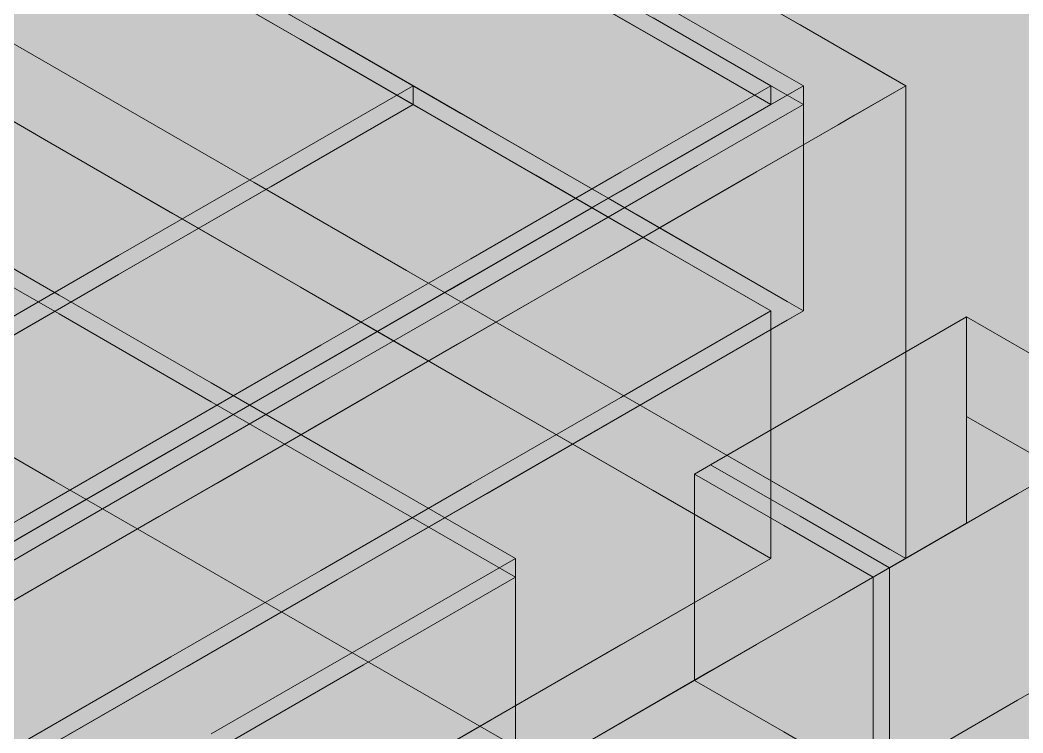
# Model space of a CAD drawing. Header units: metres. Extents: x 349021 to 349543, y 9281040 to 9281959.
# Drawn here: x 349203.7014 to 349203.871, y 9281044.4855 to 9281044.6061 of the extents above; entities that cross this region are included whole.
import ezdxf

# ---------------------------------------------------------------- set-up
doc = ezdxf.new("R2010")
doc.units = ezdxf.units.M
doc.header["$LTSCALE"] = 0.25
doc.layers.add('ISO-3D', color=7, linetype='CONTINUOUS', lineweight=13)
doc.layers.add('ISO-3D-ARISTAS', color=250, linetype='CONTINUOUS', lineweight=13)

msp = doc.modelspace()

# ---------------------------------------------------------------- linework, layer by layer
at = {"layer": 'ISO-3D', "true_color": 0x9e9d98}
for points in [[(349203.74105, 9281044.60527), (349203.71532, 9281044.62013), (349203.74105, 9281044.63194), (349203.71532, 9281044.64679)], [(349203.7925, 9281044.60224), (349203.76677, 9281044.61709), (349203.7925, 9281044.6289), (349203.76677, 9281044.64375)], [(349203.72131, 9281044.59632), (349203.69605, 9281044.6109), (349203.72131, 9281044.62526), (349203.69605, 9281044.63985)], [(349203.77183, 9281044.5961), (349203.74657, 9281044.61068), (349203.77183, 9281044.62504), (349203.74657, 9281044.63963)], [(349203.82235, 9281044.59588), (349203.79709, 9281044.61046), (349203.82235, 9281044.62482), (349203.79709, 9281044.63941)], [(349203.87287, 9281044.59566), (349203.84761, 9281044.61024), (349203.87287, 9281044.62461), (349203.84761, 9281044.63919)], [(349203.71532, 9281044.59346), (349203.6896, 9281044.60831), (349203.71532, 9281044.62013), (349203.6896, 9281044.63498)], [(349203.76677, 9281044.59042), (349203.74105, 9281044.60527), (349203.76677, 9281044.61709), (349203.74105, 9281044.63194)], [(349203.81822, 9281044.58738), (349203.7925, 9281044.60224), (349203.81822, 9281044.61405), (349203.7925, 9281044.6289)], [(349203.74657, 9281044.58173), (349203.72131, 9281044.59632), (349203.74657, 9281044.61068), (349203.72131, 9281044.62526)], [(349203.79709, 9281044.58151), (349203.77183, 9281044.5961), (349203.79709, 9281044.61046), (349203.77183, 9281044.62504)], [(349203.84761, 9281044.58129), (349203.82235, 9281044.59588), (349203.84761, 9281044.61024), (349203.82235, 9281044.62482)], [(349203.74105, 9281044.57861), (349203.71532, 9281044.59346), (349203.74105, 9281044.60527), (349203.71532, 9281044.62013)], [(349203.7925, 9281044.57557), (349203.76677, 9281044.59042), (349203.7925, 9281044.60224), (349203.76677, 9281044.61709)], [(349203.83335, 9281044.57865), (349203.81822, 9281044.58738), (349203.83335, 9281044.60532), (349203.81822, 9281044.61405)], [(349203.72131, 9281044.56737), (349203.69605, 9281044.58195), (349203.72131, 9281044.59632), (349203.69605, 9281044.6109)], [(349203.77183, 9281044.56715), (349203.74657, 9281044.58173), (349203.77183, 9281044.5961), (349203.74657, 9281044.61068)], [(349203.82235, 9281044.56693), (349203.79709, 9281044.58151), (349203.82235, 9281044.59588), (349203.79709, 9281044.61046)], [(349203.87287, 9281044.56671), (349203.84761, 9281044.58129), (349203.87287, 9281044.59566), (349203.84761, 9281044.61024)], [(349203.84847, 9281044.56992), (349203.83335, 9281044.57865), (349203.84847, 9281044.59659), (349203.83335, 9281044.60532)], [(349203.76677, 9281044.56375), (349203.74105, 9281044.57861), (349203.76677, 9281044.59042), (349203.74105, 9281044.60527)], [(349203.81822, 9281044.56072), (349203.7925, 9281044.57557), (349203.81822, 9281044.58738), (349203.7925, 9281044.60224)], [(349203.74657, 9281044.55279), (349203.72131, 9281044.56737), (349203.74657, 9281044.58173), (349203.72131, 9281044.59632)], [(349203.79709, 9281044.55257), (349203.77183, 9281044.56715), (349203.79709, 9281044.58151), (349203.77183, 9281044.5961)], [(349203.84761, 9281044.55235), (349203.82235, 9281044.56693), (349203.84761, 9281044.58129), (349203.82235, 9281044.59588)], [(349203.85122, 9281044.56833), (349203.84847, 9281044.56992), (349203.85122, 9281044.595), (349203.84847, 9281044.59659)], [(349203.7925, 9281044.5489), (349203.76677, 9281044.56375), (349203.7925, 9281044.57557), (349203.76677, 9281044.59042)], [(349203.83335, 9281044.55199), (349203.81822, 9281044.56072), (349203.83335, 9281044.57865), (349203.81822, 9281044.58738)], [(349203.72131, 9281044.53842), (349203.69605, 9281044.553), (349203.72131, 9281044.56737), (349203.69605, 9281044.58195)], [(349203.77183, 9281044.5382), (349203.74657, 9281044.55279), (349203.77183, 9281044.56715), (349203.74657, 9281044.58173)], [(349203.82235, 9281044.53798), (349203.79709, 9281044.55257), (349203.82235, 9281044.56693), (349203.79709, 9281044.58151)], [(349203.87287, 9281044.53776), (349203.84761, 9281044.55235), (349203.87287, 9281044.56671), (349203.84761, 9281044.58129)], [(349203.84847, 9281044.54325), (349203.83335, 9281044.55199), (349203.84847, 9281044.56992), (349203.83335, 9281044.57865)], [(349203.81822, 9281044.53405), (349203.7925, 9281044.5489), (349203.81822, 9281044.56072), (349203.7925, 9281044.57557)], [(349203.70805, 9281044.53892), (349203.68233, 9281044.55377), (349203.70805, 9281044.55638), (349203.68233, 9281044.57123)], [(349203.85122, 9281044.54167), (349203.84847, 9281044.54325), (349203.85122, 9281044.56833), (349203.84847, 9281044.56992)], [(349203.74657, 9281044.52384), (349203.72131, 9281044.53842), (349203.74657, 9281044.55279), (349203.72131, 9281044.56737)], [(349203.79709, 9281044.52362), (349203.77183, 9281044.5382), (349203.79709, 9281044.55257), (349203.77183, 9281044.56715)], [(349203.84761, 9281044.5234), (349203.82235, 9281044.53798), (349203.84761, 9281044.55235), (349203.82235, 9281044.56693)], [(349203.83335, 9281044.52532), (349203.81822, 9281044.53405), (349203.83335, 9281044.55199), (349203.81822, 9281044.56072)], [(349203.73378, 9281044.52407), (349203.70805, 9281044.53892), (349203.73378, 9281044.54153), (349203.70805, 9281044.55638)], [(349203.87665, 9281044.53032), (349203.86152, 9281044.53905), (349203.87665, 9281044.54714), (349203.86152, 9281044.55587)], [(349203.70805, 9281044.52146), (349203.68233, 9281044.53631), (349203.70805, 9281044.53892), (349203.68233, 9281044.55377)], [(349203.72131, 9281044.50947), (349203.69605, 9281044.52406), (349203.72131, 9281044.53842), (349203.69605, 9281044.553)], [(349203.77183, 9281044.50925), (349203.74657, 9281044.52384), (349203.77183, 9281044.5382), (349203.74657, 9281044.55279)], [(349203.82235, 9281044.50904), (349203.79709, 9281044.52362), (349203.82235, 9281044.53798), (349203.79709, 9281044.55257)], [(349203.84847, 9281044.51659), (349203.83335, 9281044.52532), (349203.84847, 9281044.54325), (349203.83335, 9281044.55199)], [(349203.87287, 9281044.50882), (349203.84761, 9281044.5234), (349203.87287, 9281044.53776), (349203.84761, 9281044.55235)], [(349203.70717, 9281044.50004), (349203.68145, 9281044.51489), (349203.70717, 9281044.52816), (349203.68145, 9281044.54302)], [(349203.85122, 9281044.515), (349203.84847, 9281044.51659), (349203.85122, 9281044.54167), (349203.84847, 9281044.54325)], [(349203.7595, 9281044.50921), (349203.73378, 9281044.52407), (349203.7595, 9281044.52668), (349203.73378, 9281044.54153)], [(349203.73378, 9281044.5066), (349203.70805, 9281044.52146), (349203.73378, 9281044.52407), (349203.70805, 9281044.53892)], [(349203.74657, 9281044.49489), (349203.72131, 9281044.50947), (349203.74657, 9281044.52384), (349203.72131, 9281044.53842)], [(349203.79709, 9281044.49467), (349203.77183, 9281044.50925), (349203.79709, 9281044.52362), (349203.77183, 9281044.5382)], [(349203.84761, 9281044.49445), (349203.82235, 9281044.50904), (349203.84761, 9281044.5234), (349203.82235, 9281044.53798)], [(349203.70805, 9281044.49416), (349203.68233, 9281044.50901), (349203.70805, 9281044.52146), (349203.68233, 9281044.53631)], [(349203.7329, 9281044.48519), (349203.70717, 9281044.50004), (349203.7329, 9281044.51331), (349203.70717, 9281044.52816)], [(349203.78523, 9281044.49436), (349203.7595, 9281044.50921), (349203.78523, 9281044.51182), (349203.7595, 9281044.52668)], [(349203.72131, 9281044.48053), (349203.69605, 9281044.49511), (349203.72131, 9281044.50947), (349203.69605, 9281044.52406)], [(349203.7595, 9281044.49175), (349203.73378, 9281044.5066), (349203.7595, 9281044.50921), (349203.73378, 9281044.52407)], [(349203.77183, 9281044.48031), (349203.74657, 9281044.49489), (349203.77183, 9281044.50925), (349203.74657, 9281044.52384)], [(349203.82235, 9281044.48009), (349203.79709, 9281044.49467), (349203.82235, 9281044.50904), (349203.79709, 9281044.52362)], [(349203.87287, 9281044.47987), (349203.84761, 9281044.49445), (349203.87287, 9281044.50882), (349203.84761, 9281044.5234)], [(349203.73378, 9281044.4793), (349203.70805, 9281044.49416), (349203.73378, 9281044.5066), (349203.70805, 9281044.52146)], [(349203.70717, 9281044.47191), (349203.68145, 9281044.48677), (349203.70717, 9281044.50004), (349203.68145, 9281044.51489)], [(349203.75862, 9281044.47033), (349203.7329, 9281044.48519), (349203.75862, 9281044.49846), (349203.7329, 9281044.51331)], [(349203.70805, 9281044.46686), (349203.68233, 9281044.48171), (349203.70805, 9281044.49416), (349203.68233, 9281044.50901)], [(349203.74657, 9281044.46594), (349203.72131, 9281044.48053), (349203.74657, 9281044.49489), (349203.72131, 9281044.50947)], [(349203.78523, 9281044.4769), (349203.7595, 9281044.49175), (349203.78523, 9281044.49436), (349203.7595, 9281044.50921)], [(349203.79709, 9281044.46572), (349203.77183, 9281044.48031), (349203.79709, 9281044.49467), (349203.77183, 9281044.50925)], [(349203.84761, 9281044.4655), (349203.82235, 9281044.48009), (349203.84761, 9281044.49445), (349203.82235, 9281044.50904)], [(349203.7595, 9281044.46445), (349203.73378, 9281044.4793), (349203.7595, 9281044.49175), (349203.73378, 9281044.5066)], [(349203.7329, 9281044.45706), (349203.70717, 9281044.47191), (349203.7329, 9281044.48519), (349203.70717, 9281044.50004)], [(349203.78435, 9281044.45548), (349203.75862, 9281044.47033), (349203.78435, 9281044.48361), (349203.75862, 9281044.49846)], [(349203.72131, 9281044.45158), (349203.69605, 9281044.46616), (349203.72131, 9281044.48053), (349203.69605, 9281044.49511)], [(349203.73378, 9281044.452), (349203.70805, 9281044.46686), (349203.73378, 9281044.4793), (349203.70805, 9281044.49416)], [(349203.77183, 9281044.45136), (349203.74657, 9281044.46594), (349203.77183, 9281044.48031), (349203.74657, 9281044.49489)], [(349203.82235, 9281044.45114), (349203.79709, 9281044.46572), (349203.82235, 9281044.48009), (349203.79709, 9281044.49467)], [(349203.87287, 9281044.45092), (349203.84761, 9281044.4655), (349203.87287, 9281044.47987), (349203.84761, 9281044.49445)], [(349203.78523, 9281044.4496), (349203.7595, 9281044.46445), (349203.78523, 9281044.4769), (349203.7595, 9281044.49175)], [(349203.70717, 9281044.44379), (349203.68145, 9281044.45864), (349203.70717, 9281044.47191), (349203.68145, 9281044.48677)]]:
    msp.add_solid(points, dxfattribs=at)
at = {"layer": 'ISO-3D', "true_color": 0x262a30}
for points in [[(349203.7511, 9281044.6047), (349203.7262, 9281044.61908), (349203.7511, 9281044.62216), (349203.7262, 9281044.63654)], [(349203.8009, 9281044.59341), (349203.776, 9281044.60779), (349203.8009, 9281044.61087), (349203.776, 9281044.62525)], [(349203.776, 9281044.59033), (349203.7511, 9281044.6047), (349203.776, 9281044.60779), (349203.7511, 9281044.62216)], [(349203.80852, 9281044.6033), (349203.78864, 9281044.61478), (349203.80852, 9281044.60648), (349203.78864, 9281044.61796)], [(349203.81602, 9281044.60214), (349203.8009, 9281044.61087), (349203.81602, 9281044.60532), (349203.8009, 9281044.61405)], [(349203.81602, 9281044.58468), (349203.8009, 9281044.59341), (349203.81602, 9281044.60214), (349203.8009, 9281044.61087)], [(349203.76791, 9281044.59182), (349203.74301, 9281044.6062), (349203.76791, 9281044.595), (349203.74301, 9281044.60938)], [(349203.8009, 9281044.57595), (349203.776, 9281044.59033), (349203.8009, 9281044.59341), (349203.776, 9281044.60779)], [(349203.8284, 9281044.59182), (349203.80852, 9281044.6033), (349203.8284, 9281044.595), (349203.80852, 9281044.60648)], [(349203.83115, 9281044.59341), (349203.81602, 9281044.60214), (349203.83115, 9281044.59659), (349203.81602, 9281044.60532)], [(349203.83115, 9281044.57595), (349203.81602, 9281044.58468), (349203.83115, 9281044.59341), (349203.81602, 9281044.60214)], [(349203.8339, 9281044.59182), (349203.83115, 9281044.59341), (349203.8339, 9281044.595), (349203.83115, 9281044.59659)], [(349203.81602, 9281044.56722), (349203.8009, 9281044.57595), (349203.81602, 9281044.58468), (349203.8009, 9281044.59341)], [(349203.8339, 9281044.57436), (349203.83115, 9281044.57595), (349203.8339, 9281044.59182), (349203.83115, 9281044.59341)], [(349203.83115, 9281044.55849), (349203.81602, 9281044.56722), (349203.83115, 9281044.57595), (349203.81602, 9281044.58468)], [(349203.8339, 9281044.5569), (349203.83115, 9281044.55849), (349203.8339, 9281044.57436), (349203.83115, 9281044.57595)], [(349203.70805, 9281044.55638), (349203.68233, 9281044.57123), (349203.70805, 9281044.55956), (349203.68233, 9281044.57441)], [(349203.73378, 9281044.54153), (349203.70805, 9281044.55638), (349203.73378, 9281044.5447), (349203.70805, 9281044.55956)], [(349203.7595, 9281044.52668), (349203.73378, 9281044.54153), (349203.7595, 9281044.52985), (349203.73378, 9281044.5447)], [(349203.78523, 9281044.51182), (349203.7595, 9281044.52668), (349203.78523, 9281044.515), (349203.7595, 9281044.52985)], [(349203.8306, 9281044.50309), (349203.81547, 9281044.51182), (349203.8306, 9281044.52056), (349203.81547, 9281044.52929)], [(349203.84572, 9281044.49436), (349203.8306, 9281044.50309), (349203.84572, 9281044.51182), (349203.8306, 9281044.52056)], [(349203.8306, 9281044.48563), (349203.81547, 9281044.49436), (349203.8306, 9281044.50309), (349203.81547, 9281044.51182)], [(349203.84572, 9281044.4769), (349203.8306, 9281044.48563), (349203.84572, 9281044.49436), (349203.8306, 9281044.50309)]]:
    msp.add_solid(points, dxfattribs=at)
at = {"layer": 'ISO-3D', "true_color": 0x8e8d88}
for points in [[(349203.72722, 9281044.59436), (349203.70557, 9281044.60686), (349203.72722, 9281044.61531), (349203.70557, 9281044.62781)], [(349203.70557, 9281044.58591), (349203.68145, 9281044.59984), (349203.70557, 9281044.60686), (349203.68145, 9281044.62079)], [(349203.74888, 9281044.58186), (349203.72722, 9281044.59436), (349203.74888, 9281044.60281), (349203.72722, 9281044.61531)], [(349203.72722, 9281044.57341), (349203.70557, 9281044.58591), (349203.72722, 9281044.59436), (349203.70557, 9281044.60686)], [(349203.76876, 9281044.57038), (349203.74888, 9281044.58186), (349203.76876, 9281044.59133), (349203.74888, 9281044.60281)], [(349203.74888, 9281044.56091), (349203.72722, 9281044.57341), (349203.74888, 9281044.58186), (349203.72722, 9281044.59436)], [(349203.85122, 9281044.56833), (349203.82596, 9281044.55375), (349203.85122, 9281044.595), (349203.82596, 9281044.58042)], [(349203.78864, 9281044.55891), (349203.76876, 9281044.57038), (349203.78864, 9281044.57986), (349203.76876, 9281044.59133)], [(349203.76876, 9281044.54943), (349203.74888, 9281044.56091), (349203.76876, 9281044.57038), (349203.74888, 9281044.58186)], [(349203.80852, 9281044.54743), (349203.78864, 9281044.55891), (349203.80852, 9281044.56838), (349203.78864, 9281044.57986)], [(349203.82596, 9281044.55375), (349203.8007, 9281044.53917), (349203.82596, 9281044.58042), (349203.8007, 9281044.56583)], [(349203.78864, 9281044.53796), (349203.76876, 9281044.54943), (349203.78864, 9281044.55891), (349203.76876, 9281044.57038)], [(349203.8284, 9281044.53595), (349203.80852, 9281044.54743), (349203.8284, 9281044.5569), (349203.80852, 9281044.56838)], [(349203.85122, 9281044.54167), (349203.82596, 9281044.52708), (349203.85122, 9281044.56833), (349203.82596, 9281044.55375)], [(349203.8007, 9281044.53917), (349203.77544, 9281044.52458), (349203.8007, 9281044.56583), (349203.77544, 9281044.55125)], [(349203.80852, 9281044.52648), (349203.78864, 9281044.53796), (349203.80852, 9281044.54743), (349203.78864, 9281044.55891)], [(349203.86152, 9281044.53841), (349203.83987, 9281044.52591), (349203.86152, 9281044.55587), (349203.83987, 9281044.54337)], [(349203.82596, 9281044.52708), (349203.8007, 9281044.5125), (349203.82596, 9281044.55375), (349203.8007, 9281044.53917)], [(349203.77544, 9281044.52458), (349203.75018, 9281044.51), (349203.77544, 9281044.55125), (349203.75018, 9281044.53667)], [(349203.8284, 9281044.515), (349203.80852, 9281044.52648), (349203.8284, 9281044.53595), (349203.80852, 9281044.54743)], [(349203.83987, 9281044.52591), (349203.81822, 9281044.51341), (349203.83987, 9281044.54337), (349203.81822, 9281044.53087)], [(349203.85122, 9281044.515), (349203.82596, 9281044.50042), (349203.85122, 9281044.54167), (349203.82596, 9281044.52708)], [(349203.8007, 9281044.5125), (349203.77544, 9281044.49792), (349203.8007, 9281044.53917), (349203.77544, 9281044.52458)], [(349203.86152, 9281044.52095), (349203.83987, 9281044.50845), (349203.86152, 9281044.53841), (349203.83987, 9281044.52591)], [(349203.89177, 9281044.52095), (349203.87012, 9281044.50845), (349203.89177, 9281044.53841), (349203.87012, 9281044.52591)], [(349203.75018, 9281044.51), (349203.72492, 9281044.49542), (349203.75018, 9281044.53667), (349203.72492, 9281044.52208)], [(349203.81822, 9281044.51341), (349203.81547, 9281044.51182), (349203.81822, 9281044.53087), (349203.81547, 9281044.52929)], [(349203.82596, 9281044.50042), (349203.8007, 9281044.48583), (349203.82596, 9281044.52708), (349203.8007, 9281044.5125)], [(349203.83987, 9281044.50845), (349203.81822, 9281044.49595), (349203.83987, 9281044.52591), (349203.81822, 9281044.51341)], [(349203.87012, 9281044.50845), (349203.84847, 9281044.49595), (349203.87012, 9281044.52591), (349203.84847, 9281044.51341)], [(349203.77544, 9281044.49792), (349203.75018, 9281044.48333), (349203.77544, 9281044.52458), (349203.75018, 9281044.51)], [(349203.72492, 9281044.49542), (349203.69966, 9281044.48083), (349203.72492, 9281044.52208), (349203.69966, 9281044.5075)], [(349203.89177, 9281044.50349), (349203.87012, 9281044.49099), (349203.89177, 9281044.52095), (349203.87012, 9281044.50845)], [(349203.8007, 9281044.48583), (349203.77544, 9281044.47125), (349203.8007, 9281044.5125), (349203.77544, 9281044.49792)], [(349203.81822, 9281044.49595), (349203.81547, 9281044.49436), (349203.81822, 9281044.51341), (349203.81547, 9281044.51182)], [(349203.78523, 9281044.49436), (349203.7595, 9281044.47951), (349203.78523, 9281044.51182), (349203.7595, 9281044.49697)], [(349203.75018, 9281044.48333), (349203.72492, 9281044.46875), (349203.75018, 9281044.51), (349203.72492, 9281044.49542)], [(349203.87012, 9281044.49099), (349203.84847, 9281044.47849), (349203.87012, 9281044.50845), (349203.84847, 9281044.49595)], [(349203.7595, 9281044.47951), (349203.73378, 9281044.46466), (349203.7595, 9281044.49697), (349203.73378, 9281044.48212)], [(349203.77544, 9281044.47125), (349203.75018, 9281044.45667), (349203.77544, 9281044.49792), (349203.75018, 9281044.48333)], [(349203.72492, 9281044.46875), (349203.69966, 9281044.45417), (349203.72492, 9281044.49542), (349203.69966, 9281044.48083)], [(349203.78523, 9281044.4769), (349203.7595, 9281044.46205), (349203.78523, 9281044.49436), (349203.7595, 9281044.47951)]]:
    msp.add_solid(points, dxfattribs=at)
at = {"layer": 'ISO-3D', "true_color": 0x2b2e35}
for points in [[(349203.79815, 9281044.61246), (349203.78303, 9281044.60373), (349203.77325, 9281044.62684), (349203.75813, 9281044.61811)], [(349203.78303, 9281044.60373), (349203.76791, 9281044.595), (349203.75813, 9281044.61811), (349203.74301, 9281044.60938)], [(349203.75505, 9281044.60242), (349203.7523, 9281044.60083), (349203.72969, 9281044.61707), (349203.72694, 9281044.61548)], [(349203.81602, 9281044.60532), (349203.81328, 9281044.60373), (349203.8009, 9281044.61405), (349203.79815, 9281044.61246)], [(349203.81328, 9281044.60373), (349203.79815, 9281044.595), (349203.79815, 9281044.61246), (349203.78303, 9281044.60373)], [(349203.81602, 9281044.60214), (349203.81328, 9281044.60056), (349203.8009, 9281044.61087), (349203.79815, 9281044.60929)], [(349203.71532, 9281044.59346), (349203.70391, 9281044.58687), (349203.6896, 9281044.60831), (349203.67819, 9281044.60172)], [(349203.83115, 9281044.59659), (349203.8284, 9281044.595), (349203.81602, 9281044.60532), (349203.81328, 9281044.60373)], [(349203.79815, 9281044.595), (349203.78303, 9281044.58627), (349203.78303, 9281044.60373), (349203.76791, 9281044.595)], [(349203.8284, 9281044.595), (349203.81328, 9281044.58627), (349203.81328, 9281044.60373), (349203.79815, 9281044.595)], [(349203.78042, 9281044.58778), (349203.77767, 9281044.58619), (349203.75505, 9281044.60242), (349203.7523, 9281044.60083)], [(349203.83115, 9281044.59341), (349203.8284, 9281044.59182), (349203.81602, 9281044.60214), (349203.81328, 9281044.60056)], [(349203.8339, 9281044.595), (349203.83115, 9281044.59341), (349203.83115, 9281044.59659), (349203.8284, 9281044.595)], [(349203.74105, 9281044.57861), (349203.72964, 9281044.57202), (349203.71532, 9281044.59346), (349203.70391, 9281044.58687)], [(349203.78303, 9281044.58627), (349203.75813, 9281044.57189), (349203.76791, 9281044.595), (349203.74301, 9281044.58062)], [(349203.81328, 9281044.58627), (349203.79815, 9281044.57754), (349203.79815, 9281044.595), (349203.78303, 9281044.58627)], [(349203.83115, 9281044.59341), (349203.81602, 9281044.58468), (349203.8284, 9281044.595), (349203.81328, 9281044.58627)], [(349203.83115, 9281044.59024), (349203.81602, 9281044.58151), (349203.8284, 9281044.59182), (349203.81328, 9281044.58309)], [(349203.8339, 9281044.59182), (349203.83115, 9281044.59024), (349203.83115, 9281044.59341), (349203.8284, 9281044.59182)], [(349203.80578, 9281044.57313), (349203.80303, 9281044.57154), (349203.78042, 9281044.58778), (349203.77767, 9281044.58619)], [(349203.79815, 9281044.57754), (349203.77325, 9281044.56316), (349203.78303, 9281044.58627), (349203.75813, 9281044.57189)], [(349203.81602, 9281044.58468), (349203.8009, 9281044.57595), (349203.81328, 9281044.58627), (349203.79815, 9281044.57754)], [(349203.81602, 9281044.58151), (349203.8009, 9281044.57277), (349203.81328, 9281044.58309), (349203.79815, 9281044.57436)], [(349203.75813, 9281044.57189), (349203.73323, 9281044.55752), (349203.74301, 9281044.58062), (349203.71811, 9281044.56625)], [(349203.76677, 9281044.56375), (349203.75536, 9281044.55717), (349203.74105, 9281044.57861), (349203.72964, 9281044.57202)], [(349203.8009, 9281044.57595), (349203.776, 9281044.56157), (349203.79815, 9281044.57754), (349203.77325, 9281044.56316)], [(349203.8009, 9281044.57277), (349203.77688, 9281044.55891), (349203.79815, 9281044.57436), (349203.77413, 9281044.56049)], [(349203.83115, 9281044.55849), (349203.8284, 9281044.5569), (349203.80578, 9281044.57313), (349203.80303, 9281044.57154)], [(349203.77325, 9281044.56316), (349203.74835, 9281044.54879), (349203.75813, 9281044.57189), (349203.73323, 9281044.55752)], [(349203.73323, 9281044.55752), (349203.70833, 9281044.54314), (349203.71811, 9281044.56625), (349203.69321, 9281044.55187)], [(349203.776, 9281044.56157), (349203.7511, 9281044.5472), (349203.77325, 9281044.56316), (349203.74835, 9281044.54879)], [(349203.7925, 9281044.5489), (349203.78109, 9281044.54231), (349203.76677, 9281044.56375), (349203.75536, 9281044.55717)], [(349203.77688, 9281044.55891), (349203.75286, 9281044.54504), (349203.77413, 9281044.56049), (349203.75011, 9281044.54662)], [(349203.8339, 9281044.5569), (349203.83115, 9281044.55531), (349203.83115, 9281044.55849), (349203.8284, 9281044.5569)], [(349203.74835, 9281044.54879), (349203.72345, 9281044.53441), (349203.73323, 9281044.55752), (349203.70833, 9281044.54314)], [(349203.83115, 9281044.55531), (349203.80578, 9281044.54067), (349203.8284, 9281044.5569), (349203.80303, 9281044.54226)], [(349203.70833, 9281044.54314), (349203.68343, 9281044.52876), (349203.69321, 9281044.55187), (349203.6683, 9281044.5375)], [(349203.7511, 9281044.5472), (349203.7262, 9281044.53282), (349203.74835, 9281044.54879), (349203.72345, 9281044.53441)], [(349203.81822, 9281044.53405), (349203.80681, 9281044.52746), (349203.7925, 9281044.5489), (349203.78109, 9281044.54231)], [(349203.75286, 9281044.54504), (349203.72884, 9281044.53117), (349203.75011, 9281044.54662), (349203.72609, 9281044.53276)], [(349203.72345, 9281044.53441), (349203.69855, 9281044.52003), (349203.70833, 9281044.54314), (349203.68343, 9281044.52876)], [(349203.80578, 9281044.54067), (349203.78042, 9281044.52602), (349203.80303, 9281044.54226), (349203.77767, 9281044.52761)], [(349203.7262, 9281044.53282), (349203.7013, 9281044.51845), (349203.72345, 9281044.53441), (349203.69855, 9281044.52003)], [(349203.72884, 9281044.53117), (349203.70482, 9281044.5173), (349203.72609, 9281044.53276), (349203.70207, 9281044.51889)], [(349203.83981, 9281044.52159), (349203.8284, 9281044.515), (349203.81822, 9281044.53405), (349203.80681, 9281044.52746)], [(349203.78042, 9281044.52602), (349203.75505, 9281044.51138), (349203.77767, 9281044.52761), (349203.7523, 9281044.51297)], [(349203.85122, 9281044.515), (349203.83981, 9281044.50841), (349203.83981, 9281044.52159), (349203.8284, 9281044.515)], [(349203.70482, 9281044.5173), (349203.68079, 9281044.50343), (349203.70207, 9281044.51889), (349203.67805, 9281044.50502)], [(349203.83981, 9281044.50841), (349203.81822, 9281044.49595), (349203.8284, 9281044.515), (349203.80681, 9281044.50254)], [(349203.75505, 9281044.51138), (349203.72969, 9281044.49673), (349203.7523, 9281044.51297), (349203.72694, 9281044.49832)], [(349203.81822, 9281044.49595), (349203.7925, 9281044.4811), (349203.80681, 9281044.50254), (349203.78109, 9281044.48769)], [(349203.72969, 9281044.49673), (349203.70432, 9281044.48209), (349203.72694, 9281044.49832), (349203.70157, 9281044.48368)], [(349203.7925, 9281044.4811), (349203.76677, 9281044.46625), (349203.78109, 9281044.48769), (349203.75536, 9281044.47283)]]:
    msp.add_solid(points, dxfattribs=at)
at = {"layer": 'ISO-3D', "true_color": 0xb0aea8}
for points in [[(349203.86455, 9281044.61587), (349203.83981, 9281044.60159), (349203.84943, 9281044.6246), (349203.82468, 9281044.61032)], [(349203.8673, 9281044.61429), (349203.84256, 9281044.6), (349203.86455, 9281044.61587), (349203.83981, 9281044.60159)], [(349203.87596, 9281044.60929), (349203.85122, 9281044.595), (349203.8673, 9281044.61429), (349203.84256, 9281044.6)], [(349203.9007, 9281044.595), (349203.87596, 9281044.58071), (349203.87596, 9281044.60929), (349203.85122, 9281044.595)], [(349203.87596, 9281044.58071), (349203.8673, 9281044.57571), (349203.85122, 9281044.595), (349203.84256, 9281044.59)], [(349203.86455, 9281044.57413), (349203.84943, 9281044.5654), (349203.83981, 9281044.58841), (349203.82468, 9281044.57968)], [(349203.8673, 9281044.57571), (349203.86455, 9281044.57413), (349203.84256, 9281044.59), (349203.83981, 9281044.58841)], [(349203.9007, 9281044.56643), (349203.89204, 9281044.56143), (349203.87596, 9281044.58071), (349203.8673, 9281044.57571)], [(349203.84943, 9281044.5654), (349203.83431, 9281044.55666), (349203.82468, 9281044.57968), (349203.80956, 9281044.57095)], [(349203.89204, 9281044.56143), (349203.8893, 9281044.55984), (349203.8673, 9281044.57571), (349203.86455, 9281044.57413)], [(349203.8893, 9281044.55984), (349203.87417, 9281044.55111), (349203.86455, 9281044.57413), (349203.84943, 9281044.5654)], [(349203.83431, 9281044.55666), (349203.80941, 9281044.54229), (349203.80956, 9281044.57095), (349203.78466, 9281044.55657)], [(349203.87417, 9281044.55111), (349203.85905, 9281044.54238), (349203.84943, 9281044.5654), (349203.83431, 9281044.55666)], [(349203.80941, 9281044.54229), (349203.7845, 9281044.52791), (349203.78466, 9281044.55657), (349203.75976, 9281044.5422)], [(349203.85905, 9281044.54238), (349203.83415, 9281044.528), (349203.83431, 9281044.55666), (349203.80941, 9281044.54229)], [(349203.87665, 9281044.54714), (349203.855, 9281044.53464), (349203.86152, 9281044.55587), (349203.83987, 9281044.54337)], [(349203.89892, 9281044.53682), (349203.88379, 9281044.52809), (349203.87417, 9281044.55111), (349203.85905, 9281044.54238)], [(349203.89177, 9281044.53841), (349203.87012, 9281044.52591), (349203.87665, 9281044.54714), (349203.855, 9281044.53464)], [(349203.70717, 9281044.52816), (349203.68174, 9281044.51348), (349203.68145, 9281044.54302), (349203.65602, 9281044.52833)], [(349203.855, 9281044.53464), (349203.83335, 9281044.52214), (349203.83987, 9281044.54337), (349203.81822, 9281044.53087)], [(349203.7845, 9281044.52791), (349203.7596, 9281044.51354), (349203.75976, 9281044.5422), (349203.73486, 9281044.52782)], [(349203.83415, 9281044.528), (349203.80925, 9281044.51363), (349203.80941, 9281044.54229), (349203.7845, 9281044.52791)], [(349203.88379, 9281044.52809), (349203.85889, 9281044.51372), (349203.85905, 9281044.54238), (349203.83415, 9281044.528)], [(349203.87012, 9281044.52591), (349203.84847, 9281044.51341), (349203.855, 9281044.53464), (349203.83335, 9281044.52214)], [(349203.7329, 9281044.51331), (349203.70747, 9281044.49863), (349203.70717, 9281044.52816), (349203.68174, 9281044.51348)], [(349203.7596, 9281044.51354), (349203.7347, 9281044.49916), (349203.73486, 9281044.52782), (349203.70996, 9281044.51345)], [(349203.80925, 9281044.51363), (349203.78435, 9281044.49925), (349203.7845, 9281044.52791), (349203.7596, 9281044.51354)], [(349203.85889, 9281044.51372), (349203.83399, 9281044.49934), (349203.83415, 9281044.528), (349203.80925, 9281044.51363)], [(349203.90854, 9281044.51381), (349203.88364, 9281044.49943), (349203.88379, 9281044.52809), (349203.85889, 9281044.51372)], [(349203.88364, 9281044.49943), (349203.85874, 9281044.48505), (349203.85889, 9281044.51372), (349203.83399, 9281044.49934)], [(349203.70747, 9281044.49863), (349203.68203, 9281044.48395), (349203.68174, 9281044.51348), (349203.65631, 9281044.4988)], [(349203.7347, 9281044.49916), (349203.7098, 9281044.48478), (349203.70996, 9281044.51345), (349203.68506, 9281044.49907)], [(349203.75862, 9281044.49846), (349203.73319, 9281044.48378), (349203.7329, 9281044.51331), (349203.70747, 9281044.49863)], [(349203.78435, 9281044.49925), (349203.75945, 9281044.48487), (349203.7596, 9281044.51354), (349203.7347, 9281044.49916)], [(349203.83399, 9281044.49934), (349203.80909, 9281044.48496), (349203.80925, 9281044.51363), (349203.78435, 9281044.49925)], [(349203.7098, 9281044.48478), (349203.6849, 9281044.47041), (349203.68506, 9281044.49907), (349203.66016, 9281044.48469)], [(349203.73319, 9281044.48378), (349203.70776, 9281044.46909), (349203.70747, 9281044.49863), (349203.68203, 9281044.48395)], [(349203.75945, 9281044.48487), (349203.73455, 9281044.4705), (349203.7347, 9281044.49916), (349203.7098, 9281044.48478)], [(349203.78435, 9281044.48361), (349203.75892, 9281044.46892), (349203.75862, 9281044.49846), (349203.73319, 9281044.48378)], [(349203.80909, 9281044.48496), (349203.78419, 9281044.47059), (349203.78435, 9281044.49925), (349203.75945, 9281044.48487)], [(349203.85874, 9281044.48505), (349203.83384, 9281044.47068), (349203.83399, 9281044.49934), (349203.80909, 9281044.48496)], [(349203.90838, 9281044.48515), (349203.88348, 9281044.47077), (349203.88364, 9281044.49943), (349203.85874, 9281044.48505)]]:
    msp.add_solid(points, dxfattribs=at)
at = {"layer": 'ISO-3D', "true_color": 0x9e9c96}
for points in [[(349203.74327, 9281044.60605), (349203.71925, 9281044.59218), (349203.71863, 9281044.62027), (349203.69461, 9281044.60641)], [(349203.71925, 9281044.59218), (349203.69522, 9281044.57831), (349203.69461, 9281044.60641), (349203.67059, 9281044.59254)], [(349203.76791, 9281044.59182), (349203.74388, 9281044.57796), (349203.74327, 9281044.60605), (349203.71925, 9281044.59218)], [(349203.74388, 9281044.57796), (349203.71986, 9281044.56409), (349203.71925, 9281044.59218), (349203.69522, 9281044.57831)], [(349203.71986, 9281044.56409), (349203.69584, 9281044.55022), (349203.69522, 9281044.57831), (349203.6712, 9281044.56444)], [(349203.70805, 9281044.55956), (349203.68233, 9281044.5447), (349203.68233, 9281044.57441), (349203.6566, 9281044.55956)], [(349203.73378, 9281044.5447), (349203.70805, 9281044.52985), (349203.70805, 9281044.55956), (349203.68233, 9281044.5447)], [(349203.70805, 9281044.52985), (349203.68233, 9281044.515), (349203.68233, 9281044.5447), (349203.6566, 9281044.52985)], [(349203.7595, 9281044.52985), (349203.73378, 9281044.515), (349203.73378, 9281044.5447), (349203.70805, 9281044.52985)], [(349203.73378, 9281044.515), (349203.70805, 9281044.50015), (349203.70805, 9281044.52985), (349203.68233, 9281044.515)], [(349203.78523, 9281044.515), (349203.7595, 9281044.50015), (349203.7595, 9281044.52985), (349203.73378, 9281044.515)], [(349203.70805, 9281044.50015), (349203.68233, 9281044.4853), (349203.68233, 9281044.515), (349203.6566, 9281044.50015)], [(349203.7595, 9281044.50015), (349203.73378, 9281044.4853), (349203.73378, 9281044.515), (349203.70805, 9281044.50015)], [(349203.73378, 9281044.4853), (349203.70805, 9281044.47044), (349203.70805, 9281044.50015), (349203.68233, 9281044.4853)]]:
    msp.add_solid(points, dxfattribs=at)
at = {"layer": 'ISO-3D', "true_color": 0x22252b}
for points in [[(349203.76791, 9281044.59182), (349203.74301, 9281044.57745), (349203.76791, 9281044.595), (349203.74301, 9281044.58062)], [(349203.8284, 9281044.59182), (349203.80303, 9281044.57718), (349203.8284, 9281044.595), (349203.80303, 9281044.58036)], [(349203.8339, 9281044.59182), (349203.80829, 9281044.57704), (349203.8339, 9281044.595), (349203.80829, 9281044.58022)], [(349203.8339, 9281044.57436), (349203.80829, 9281044.55958), (349203.8339, 9281044.59182), (349203.80829, 9281044.57704)], [(349203.74301, 9281044.57745), (349203.71811, 9281044.56307), (349203.74301, 9281044.58062), (349203.71811, 9281044.56625)], [(349203.80303, 9281044.57718), (349203.77767, 9281044.56254), (349203.80303, 9281044.58036), (349203.77767, 9281044.56571)], [(349203.80829, 9281044.57704), (349203.78269, 9281044.56226), (349203.80829, 9281044.58022), (349203.78269, 9281044.56543)], [(349203.80829, 9281044.55958), (349203.78269, 9281044.5448), (349203.80829, 9281044.57704), (349203.78269, 9281044.56226)], [(349203.8339, 9281044.5569), (349203.80829, 9281044.54212), (349203.8339, 9281044.57436), (349203.80829, 9281044.55958)], [(349203.71811, 9281044.56307), (349203.69321, 9281044.5487), (349203.71811, 9281044.56625), (349203.69321, 9281044.55187)], [(349203.77767, 9281044.56254), (349203.7523, 9281044.54789), (349203.77767, 9281044.56571), (349203.7523, 9281044.55107)], [(349203.78269, 9281044.56226), (349203.75708, 9281044.54748), (349203.78269, 9281044.56543), (349203.75708, 9281044.55065)], [(349203.78269, 9281044.5448), (349203.75708, 9281044.53001), (349203.78269, 9281044.56226), (349203.75708, 9281044.54748)], [(349203.80829, 9281044.54212), (349203.78269, 9281044.52733), (349203.80829, 9281044.55958), (349203.78269, 9281044.5448)], [(349203.7523, 9281044.54789), (349203.72694, 9281044.53325), (349203.7523, 9281044.55107), (349203.72694, 9281044.53642)], [(349203.75708, 9281044.54748), (349203.73148, 9281044.53269), (349203.75708, 9281044.55065), (349203.73148, 9281044.53587)], [(349203.75708, 9281044.53001), (349203.73148, 9281044.51523), (349203.75708, 9281044.54748), (349203.73148, 9281044.53269)], [(349203.78269, 9281044.52733), (349203.75708, 9281044.51255), (349203.78269, 9281044.5448), (349203.75708, 9281044.53001)], [(349203.72694, 9281044.53325), (349203.70157, 9281044.5186), (349203.72694, 9281044.53642), (349203.70157, 9281044.52178)], [(349203.73148, 9281044.53269), (349203.70588, 9281044.51791), (349203.73148, 9281044.53587), (349203.70588, 9281044.52109)], [(349203.73148, 9281044.51523), (349203.70588, 9281044.50045), (349203.73148, 9281044.53269), (349203.70588, 9281044.51791)], [(349203.75708, 9281044.51255), (349203.73148, 9281044.49777), (349203.75708, 9281044.53001), (349203.73148, 9281044.51523)], [(349203.70157, 9281044.5186), (349203.67621, 9281044.50396), (349203.70157, 9281044.52178), (349203.67621, 9281044.50713)], [(349203.70588, 9281044.51791), (349203.68027, 9281044.50313), (349203.70588, 9281044.52109), (349203.68027, 9281044.5063)], [(349203.70588, 9281044.50045), (349203.68027, 9281044.48567), (349203.70588, 9281044.51791), (349203.68027, 9281044.50313)], [(349203.73148, 9281044.49777), (349203.70588, 9281044.48299), (349203.73148, 9281044.51523), (349203.70588, 9281044.50045)], [(349203.78523, 9281044.51182), (349203.7595, 9281044.49697), (349203.78523, 9281044.515), (349203.7595, 9281044.50015)], [(349203.70588, 9281044.48299), (349203.68027, 9281044.4682), (349203.70588, 9281044.50045), (349203.68027, 9281044.48567)], [(349203.7595, 9281044.49697), (349203.73378, 9281044.48212), (349203.7595, 9281044.50015), (349203.73378, 9281044.4853)]]:
    msp.add_solid(points, dxfattribs=at)
at = {"layer": 'ISO-3D', "true_color": 0x7f7e7a}
for points in [[(349203.8284, 9281044.53595), (349203.80303, 9281044.52131), (349203.8284, 9281044.5569), (349203.80303, 9281044.54226)], [(349203.80303, 9281044.52131), (349203.77767, 9281044.50666), (349203.80303, 9281044.54226), (349203.77767, 9281044.52761)], [(349203.8284, 9281044.515), (349203.80303, 9281044.50036), (349203.8284, 9281044.53595), (349203.80303, 9281044.52131)], [(349203.77767, 9281044.50666), (349203.7523, 9281044.49202), (349203.77767, 9281044.52761), (349203.7523, 9281044.51297)], [(349203.80303, 9281044.50036), (349203.77767, 9281044.48571), (349203.80303, 9281044.52131), (349203.77767, 9281044.50666)], [(349203.7523, 9281044.49202), (349203.72694, 9281044.47737), (349203.7523, 9281044.51297), (349203.72694, 9281044.49832)], [(349203.77767, 9281044.48571), (349203.7523, 9281044.47107), (349203.77767, 9281044.50666), (349203.7523, 9281044.49202)], [(349203.72694, 9281044.47737), (349203.70157, 9281044.46273), (349203.72694, 9281044.49832), (349203.70157, 9281044.48368)], [(349203.7523, 9281044.47107), (349203.72694, 9281044.45642), (349203.7523, 9281044.49202), (349203.72694, 9281044.47737)]]:
    msp.add_solid(points, dxfattribs=at)
at = {"layer": 'ISO-3D-ARISTAS', "color": 250}
for p, q in [((349203.71863, 9281044.62027), (349203.74327, 9281044.60605)), ((349203.7511, 9281044.6047), (349203.7262, 9281044.61908)), ((349203.7523, 9281044.60083), (349203.72694, 9281044.61548)), ((349203.72969, 9281044.61707), (349203.75505, 9281044.60242)), ((349203.72722, 9281044.61531), (349203.74888, 9281044.60281)), ((349203.80852, 9281044.6033), (349203.78864, 9281044.61478)), ((349203.8009, 9281044.61405), (349203.81602, 9281044.60532)), ((349203.8009, 9281044.61405), (349203.81602, 9281044.60532)), ((349203.81822, 9281044.61405), (349203.83335, 9281044.60532)), ((349203.8009, 9281044.61087), (349203.81602, 9281044.60214)), ((349203.76791, 9281044.595), (349203.74301, 9281044.60938)), ((349203.74301, 9281044.60938), (349203.76791, 9281044.595)), ((349203.81328, 9281044.60056), (349203.79815, 9281044.60929)), ((349203.83981, 9281044.60159), (349203.82468, 9281044.61032)), ((349203.6896, 9281044.60831), (349203.71532, 9281044.59346)), ((349203.71532, 9281044.59346), (349203.6896, 9281044.60831)), ((349203.76791, 9281044.59182), (349203.74301, 9281044.6062)), ((349203.74327, 9281044.60605), (349203.76791, 9281044.59182)), ((349203.80852, 9281044.60648), (349203.8284, 9281044.595)), ((349203.81602, 9281044.60532), (349203.83115, 9281044.59659)), ((349203.81602, 9281044.60532), (349203.83115, 9281044.59659)), ((349203.83335, 9281044.60532), (349203.84847, 9281044.59659)), ((349203.776, 9281044.59033), (349203.7511, 9281044.6047)), ((349203.74888, 9281044.60281), (349203.76876, 9281044.59133)), ((349203.75505, 9281044.60242), (349203.78042, 9281044.58778)), ((349203.8284, 9281044.59182), (349203.80852, 9281044.6033)), ((349203.81602, 9281044.60214), (349203.83115, 9281044.59341)), ((349203.70391, 9281044.58687), (349203.67819, 9281044.60172)), ((349203.77767, 9281044.58619), (349203.7523, 9281044.60083)), ((349203.8284, 9281044.59182), (349203.81328, 9281044.60056)), ((349203.84256, 9281044.6), (349203.83981, 9281044.60159)), ((349203.70557, 9281044.58591), (349203.68145, 9281044.59984)), ((349203.85122, 9281044.595), (349203.84256, 9281044.6)), ((349203.83115, 9281044.59659), (349203.8339, 9281044.595)), ((349203.83115, 9281044.59659), (349203.8339, 9281044.595)), ((349203.84847, 9281044.59659), (349203.85122, 9281044.595)), ((349203.71532, 9281044.59346), (349203.74105, 9281044.57861)), ((349203.74105, 9281044.57861), (349203.71532, 9281044.59346)), ((349203.74301, 9281044.58062), (349203.76791, 9281044.595)), ((349203.74301, 9281044.58062), (349203.76791, 9281044.595)), ((349203.76791, 9281044.595), (349203.76791, 9281044.59182)), ((349203.76791, 9281044.595), (349203.76791, 9281044.59182)), ((349203.80303, 9281044.58036), (349203.8284, 9281044.595)), ((349203.80829, 9281044.58022), (349203.8339, 9281044.595)), ((349203.82596, 9281044.58042), (349203.85122, 9281044.595)), ((349203.8284, 9281044.595), (349203.8284, 9281044.59182)), ((349203.8284, 9281044.595), (349203.8284, 9281044.59182)), ((349203.8339, 9281044.595), (349203.83115, 9281044.59341)), ((349203.8339, 9281044.595), (349203.8339, 9281044.59182)), ((349203.8339, 9281044.595), (349203.8339, 9281044.59182)), ((349203.84256, 9281044.59), (349203.85122, 9281044.595)), ((349203.85122, 9281044.595), (349203.85122, 9281044.56833)), ((349203.85122, 9281044.595), (349203.85122, 9281044.56833)), ((349203.76791, 9281044.59182), (349203.74301, 9281044.57745)), ((349203.76791, 9281044.59182), (349203.74388, 9281044.57796)), ((349203.8284, 9281044.59182), (349203.80303, 9281044.57718)), ((349203.81328, 9281044.58309), (349203.8284, 9281044.59182)), ((349203.83115, 9281044.59341), (349203.81602, 9281044.58468)), ((349203.83115, 9281044.59341), (349203.8339, 9281044.59182)), ((349203.8339, 9281044.59182), (349203.83115, 9281044.59024)), ((349203.8339, 9281044.59182), (349203.8339, 9281044.57436)), ((349203.8339, 9281044.59182), (349203.8339, 9281044.57436)), ((349203.76876, 9281044.59133), (349203.78864, 9281044.57986)), ((349203.8009, 9281044.57595), (349203.776, 9281044.59033)), ((349203.83115, 9281044.59024), (349203.81602, 9281044.58151)), ((349203.82468, 9281044.57968), (349203.83981, 9281044.58841)), ((349203.83981, 9281044.58841), (349203.84256, 9281044.59)), ((349203.72964, 9281044.57202), (349203.70391, 9281044.58687)), ((349203.78042, 9281044.58778), (349203.80578, 9281044.57313)), ((349203.72722, 9281044.57341), (349203.70557, 9281044.58591)), ((349203.80303, 9281044.57154), (349203.77767, 9281044.58619)), ((349203.81602, 9281044.58468), (349203.8009, 9281044.57595)), ((349203.79815, 9281044.57436), (349203.81328, 9281044.58309)), ((349203.71811, 9281044.56625), (349203.74301, 9281044.58062)), ((349203.71811, 9281044.56625), (349203.74301, 9281044.58062)), ((349203.77767, 9281044.56571), (349203.80303, 9281044.58036)), ((349203.78269, 9281044.56543), (349203.80829, 9281044.58022)), ((349203.78864, 9281044.57986), (349203.80852, 9281044.56838)), ((349203.8007, 9281044.56583), (349203.82596, 9281044.58042)), ((349203.81602, 9281044.58151), (349203.8009, 9281044.57277)), ((349203.74105, 9281044.57861), (349203.76677, 9281044.56375)), ((349203.76677, 9281044.56375), (349203.74105, 9281044.57861)), ((349203.80956, 9281044.57095), (349203.82468, 9281044.57968)), ((349203.74301, 9281044.57745), (349203.71811, 9281044.56307)), ((349203.74388, 9281044.57796), (349203.71986, 9281044.56409)), ((349203.80303, 9281044.57718), (349203.77767, 9281044.56254)), ((349203.8009, 9281044.57595), (349203.776, 9281044.56157)), ((349203.81602, 9281044.56722), (349203.8009, 9281044.57595)), ((349203.68233, 9281044.57441), (349203.70805, 9281044.55956)), ((349203.68233, 9281044.57441), (349203.70805, 9281044.55956)), ((349203.74888, 9281044.56091), (349203.72722, 9281044.57341)), ((349203.77413, 9281044.56049), (349203.79815, 9281044.57436)), ((349203.80578, 9281044.57313), (349203.83115, 9281044.55849)), ((349203.8339, 9281044.57436), (349203.8339, 9281044.5569)), ((349203.8339, 9281044.57436), (349203.8339, 9281044.5569)), ((349203.75536, 9281044.55717), (349203.72964, 9281044.57202)), ((349203.8009, 9281044.57277), (349203.77688, 9281044.55891)), ((349203.8284, 9281044.5569), (349203.80303, 9281044.57154)), ((349203.68233, 9281044.57123), (349203.70805, 9281044.55638)), ((349203.70805, 9281044.55638), (349203.68233, 9281044.57123)), ((349203.78466, 9281044.55657), (349203.80956, 9281044.57095)), ((349203.80852, 9281044.56838), (349203.8284, 9281044.5569)), ((349203.85122, 9281044.56833), (349203.85122, 9281044.54167)), ((349203.85122, 9281044.56833), (349203.85122, 9281044.54167)), ((349203.83115, 9281044.55849), (349203.81602, 9281044.56722)), ((349203.69321, 9281044.55187), (349203.71811, 9281044.56625)), ((349203.69321, 9281044.55187), (349203.71811, 9281044.56625)), ((349203.7523, 9281044.55107), (349203.77767, 9281044.56571)), ((349203.75708, 9281044.55065), (349203.78269, 9281044.56543)), ((349203.77544, 9281044.55125), (349203.8007, 9281044.56583)), ((349203.71811, 9281044.56307), (349203.69321, 9281044.5487)), ((349203.71986, 9281044.56409), (349203.69584, 9281044.55022)), ((349203.76677, 9281044.56375), (349203.7925, 9281044.5489)), ((349203.7925, 9281044.5489), (349203.76677, 9281044.56375)), ((349203.776, 9281044.56157), (349203.7511, 9281044.5472)), ((349203.77767, 9281044.56254), (349203.7523, 9281044.54789)), ((349203.70805, 9281044.55956), (349203.73378, 9281044.5447)), ((349203.70805, 9281044.55956), (349203.73378, 9281044.5447)), ((349203.76876, 9281044.54943), (349203.74888, 9281044.56091)), ((349203.75011, 9281044.54662), (349203.77413, 9281044.56049)), ((349203.77688, 9281044.55891), (349203.75286, 9281044.54504)), ((349203.83115, 9281044.55849), (349203.8339, 9281044.5569)), ((349203.8339, 9281044.5569), (349203.83115, 9281044.55849)), ((349203.70805, 9281044.55638), (349203.73378, 9281044.54153)), ((349203.73378, 9281044.54153), (349203.70805, 9281044.55638)), ((349203.78109, 9281044.54231), (349203.75536, 9281044.55717)), ((349203.75976, 9281044.5422), (349203.78466, 9281044.55657)), ((349203.80303, 9281044.54226), (349203.8284, 9281044.5569)), ((349203.80303, 9281044.54226), (349203.8284, 9281044.5569)), ((349203.8339, 9281044.5569), (349203.80829, 9281044.54212)), ((349203.8284, 9281044.5569), (349203.8284, 9281044.53595)), ((349203.8284, 9281044.5569), (349203.8284, 9281044.53595)), ((349203.8339, 9281044.5569), (349203.83115, 9281044.55531)), ((349203.83115, 9281044.55531), (349203.80578, 9281044.54067)), ((349203.83987, 9281044.54337), (349203.86152, 9281044.55587)), ((349203.83987, 9281044.54337), (349203.86152, 9281044.55587)), ((349203.86152, 9281044.53905), (349203.86152, 9281044.55587)), ((349203.86152, 9281044.55587), (349203.87665, 9281044.54714)), ((349203.86152, 9281044.55587), (349203.86152, 9281044.53841)), ((349203.86152, 9281044.55587), (349203.87665, 9281044.54714)), ((349203.72694, 9281044.53642), (349203.7523, 9281044.55107)), ((349203.75018, 9281044.53667), (349203.77544, 9281044.55125)), ((349203.73148, 9281044.53587), (349203.75708, 9281044.55065)), ((349203.78864, 9281044.53796), (349203.76876, 9281044.54943)), ((349203.7523, 9281044.54789), (349203.72694, 9281044.53325)), ((349203.7925, 9281044.5489), (349203.81822, 9281044.53405)), ((349203.81822, 9281044.53405), (349203.7925, 9281044.5489)), ((349203.72609, 9281044.53276), (349203.75011, 9281044.54662)), ((349203.7511, 9281044.5472), (349203.7262, 9281044.53282)), ((349203.75286, 9281044.54504), (349203.72884, 9281044.53117)), ((349203.73378, 9281044.5447), (349203.7595, 9281044.52985)), ((349203.73378, 9281044.5447), (349203.7595, 9281044.52985)), ((349203.68145, 9281044.54302), (349203.70717, 9281044.52816)), ((349203.68145, 9281044.54302), (349203.70717, 9281044.52816)), ((349203.81822, 9281044.53087), (349203.83987, 9281044.54337)), ((349203.81822, 9281044.53087), (349203.83987, 9281044.54337)), ((349203.73378, 9281044.54153), (349203.7595, 9281044.52668)), ((349203.7595, 9281044.52668), (349203.73378, 9281044.54153)), ((349203.73486, 9281044.52782), (349203.75976, 9281044.5422)), ((349203.77767, 9281044.52761), (349203.80303, 9281044.54226)), ((349203.77767, 9281044.52761), (349203.80303, 9281044.54226)), ((349203.80681, 9281044.52746), (349203.78109, 9281044.54231)), ((349203.80829, 9281044.54212), (349203.78269, 9281044.52733)), ((349203.85122, 9281044.54167), (349203.85122, 9281044.515)), ((349203.85122, 9281044.54167), (349203.85122, 9281044.515)), ((349203.80578, 9281044.54067), (349203.78042, 9281044.52602)), ((349203.80852, 9281044.52648), (349203.78864, 9281044.53796)), ((349203.87665, 9281044.53032), (349203.86152, 9281044.53905)), ((349203.86152, 9281044.53841), (349203.86152, 9281044.52095)), ((349203.89177, 9281044.53841), (349203.87012, 9281044.52591)), ((349203.87012, 9281044.52591), (349203.89177, 9281044.53841)), ((349203.70157, 9281044.52178), (349203.72694, 9281044.53642)), ((349203.70588, 9281044.52109), (349203.73148, 9281044.53587)), ((349203.72492, 9281044.52208), (349203.75018, 9281044.53667)), ((349203.8284, 9281044.53595), (349203.8284, 9281044.515)), ((349203.8284, 9281044.53595), (349203.8284, 9281044.515)), ((349203.7262, 9281044.53282), (349203.7013, 9281044.51845)), ((349203.72694, 9281044.53325), (349203.70157, 9281044.5186)), ((349203.70207, 9281044.51889), (349203.72609, 9281044.53276)), ((349203.81822, 9281044.53405), (349203.83981, 9281044.52159)), ((349203.83335, 9281044.52532), (349203.81822, 9281044.53405)), ((349203.72884, 9281044.53117), (349203.70482, 9281044.5173)), ((349203.81547, 9281044.52929), (349203.81822, 9281044.53087)), ((349203.83335, 9281044.52214), (349203.81822, 9281044.53087)), ((349203.7595, 9281044.52985), (349203.78523, 9281044.515)), ((349203.7595, 9281044.52985), (349203.78523, 9281044.515)), ((349203.81547, 9281044.51182), (349203.81547, 9281044.52929)), ((349203.81547, 9281044.51182), (349203.81547, 9281044.52929)), ((349203.81547, 9281044.52929), (349203.8306, 9281044.52056)), ((349203.70717, 9281044.52816), (349203.7329, 9281044.51331)), ((349203.70717, 9281044.52816), (349203.7329, 9281044.51331)), ((349203.70996, 9281044.51345), (349203.73486, 9281044.52782)), ((349203.7523, 9281044.51297), (349203.77767, 9281044.52761)), ((349203.7523, 9281044.51297), (349203.77767, 9281044.52761)), ((349203.78269, 9281044.52733), (349203.75708, 9281044.51255)), ((349203.8284, 9281044.515), (349203.80681, 9281044.52746)), ((349203.78042, 9281044.52602), (349203.75505, 9281044.51138)), ((349203.7595, 9281044.52668), (349203.78523, 9281044.51182)), ((349203.78523, 9281044.51182), (349203.7595, 9281044.52668)), ((349203.8284, 9281044.515), (349203.80852, 9281044.52648)), ((349203.87012, 9281044.52591), (349203.84847, 9281044.51341)), ((349203.84847, 9281044.51341), (349203.87012, 9281044.52591)), ((349203.84847, 9281044.51659), (349203.83335, 9281044.52532)), ((349203.67621, 9281044.50713), (349203.70157, 9281044.52178)), ((349203.68027, 9281044.5063), (349203.70588, 9281044.52109)), ((349203.69966, 9281044.5075), (349203.72492, 9281044.52208)), ((349203.8306, 9281044.52056), (349203.84572, 9281044.51182)), ((349203.84847, 9281044.51341), (349203.83335, 9281044.52214)), ((349203.83981, 9281044.52159), (349203.85122, 9281044.515)), ((349203.86152, 9281044.52095), (349203.83987, 9281044.50845)), ((349203.67805, 9281044.50502), (349203.70207, 9281044.51889)), ((349203.70157, 9281044.5186), (349203.67621, 9281044.50396)), ((349203.70482, 9281044.5173), (349203.68079, 9281044.50343)), ((349203.85122, 9281044.515), (349203.84847, 9281044.51659)), ((349203.78523, 9281044.515), (349203.7595, 9281044.50015)), ((349203.7595, 9281044.50015), (349203.78523, 9281044.515)), ((349203.78523, 9281044.515), (349203.78523, 9281044.51182)), ((349203.78523, 9281044.515), (349203.78523, 9281044.51182)), ((349203.8284, 9281044.515), (349203.80303, 9281044.50036)), ((349203.80681, 9281044.50254), (349203.8284, 9281044.515)), ((349203.85122, 9281044.515), (349203.82596, 9281044.50042)), ((349203.85122, 9281044.515), (349203.83981, 9281044.50841)), ((349203.68506, 9281044.49907), (349203.70996, 9281044.51345)), ((349203.72694, 9281044.49832), (349203.7523, 9281044.51297)), ((349203.72694, 9281044.49832), (349203.7523, 9281044.51297)), ((349203.75708, 9281044.51255), (349203.73148, 9281044.49777)), ((349203.7329, 9281044.51331), (349203.75862, 9281044.49846)), ((349203.7329, 9281044.51331), (349203.75862, 9281044.49846)), ((349203.84847, 9281044.49595), (349203.84847, 9281044.51341)), ((349203.75505, 9281044.51138), (349203.72969, 9281044.49673)), ((349203.7595, 9281044.49697), (349203.78523, 9281044.51182)), ((349203.78523, 9281044.51182), (349203.7595, 9281044.49697)), ((349203.78523, 9281044.51182), (349203.78523, 9281044.49436)), ((349203.78523, 9281044.51182), (349203.78523, 9281044.49436)), ((349203.81547, 9281044.49436), (349203.81547, 9281044.51182)), ((349203.81547, 9281044.49436), (349203.81547, 9281044.51182)), ((349203.84572, 9281044.51182), (349203.84572, 9281044.49436)), ((349203.83987, 9281044.50845), (349203.81822, 9281044.49595)), ((349203.83981, 9281044.50841), (349203.81822, 9281044.49595)), ((349203.78109, 9281044.48769), (349203.80681, 9281044.50254)), ((349203.89177, 9281044.50349), (349203.87012, 9281044.49099)), ((349203.7595, 9281044.50015), (349203.73378, 9281044.4853)), ((349203.73378, 9281044.4853), (349203.7595, 9281044.50015)), ((349203.80303, 9281044.50036), (349203.77767, 9281044.48571)), ((349203.82596, 9281044.50042), (349203.8007, 9281044.48583)), ((349203.75862, 9281044.49846), (349203.78435, 9281044.48361)), ((349203.75862, 9281044.49846), (349203.78435, 9281044.48361)), ((349203.70157, 9281044.48368), (349203.72694, 9281044.49832)), ((349203.70157, 9281044.48368), (349203.72694, 9281044.49832)), ((349203.73148, 9281044.49777), (349203.70588, 9281044.48299)), ((349203.73378, 9281044.48212), (349203.7595, 9281044.49697)), ((349203.7595, 9281044.49697), (349203.73378, 9281044.48212)), ((349203.72969, 9281044.49673), (349203.70432, 9281044.48209)), ((349203.81822, 9281044.49595), (349203.7925, 9281044.4811)), ((349203.81822, 9281044.49595), (349203.81547, 9281044.49436)), ((349203.84847, 9281044.47849), (349203.84847, 9281044.49595)), ((349203.78523, 9281044.49436), (349203.78523, 9281044.4769)), ((349203.78523, 9281044.49436), (349203.78523, 9281044.4769)), ((349203.8306, 9281044.48563), (349203.81547, 9281044.49436)), ((349203.84572, 9281044.49436), (349203.84572, 9281044.4769)), ((349203.87012, 9281044.49099), (349203.84847, 9281044.47849)), ((349203.75536, 9281044.47283), (349203.78109, 9281044.48769)), ((349203.77767, 9281044.48571), (349203.7523, 9281044.47107)), ((349203.8007, 9281044.48583), (349203.77544, 9281044.47125)), ((349203.84572, 9281044.4769), (349203.8306, 9281044.48563))]:
    msp.add_line(p, q, dxfattribs=at)

doc.saveas('drawing.dxf')
